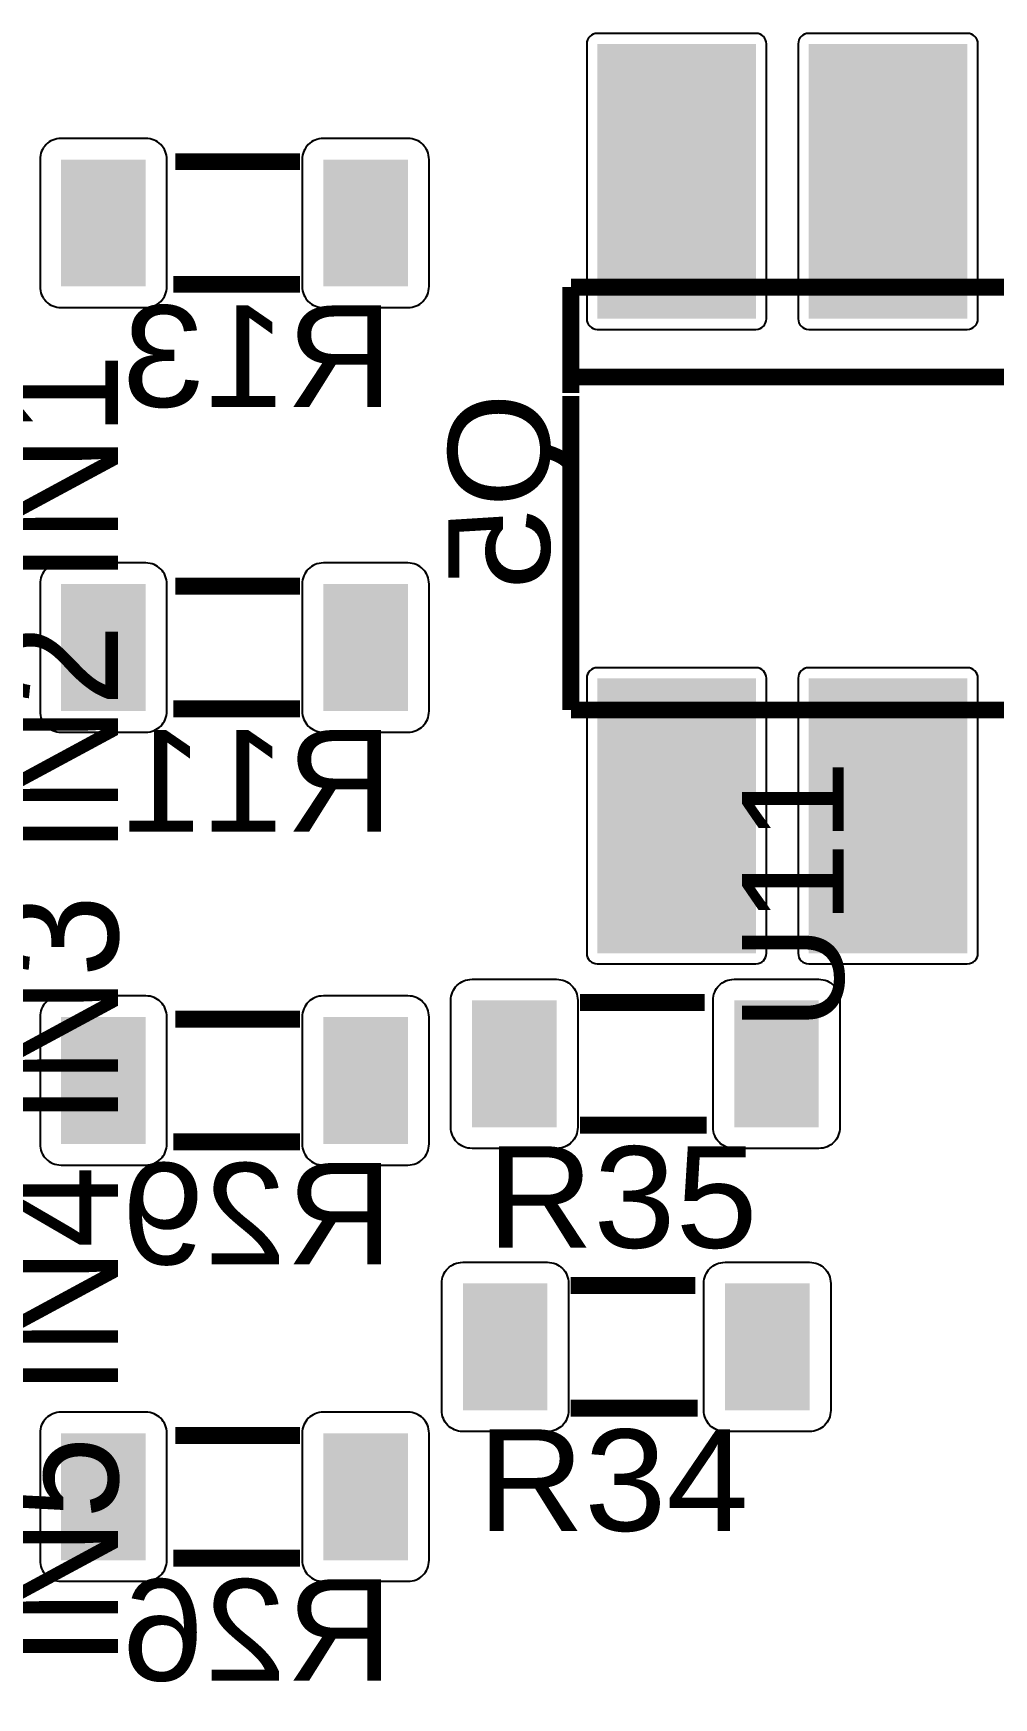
# Model space of a CAD drawing. Header units: inches. Extents: x 18.7 to 39.4, y 4.3 to 20.5.
# Drawn here: x 29.465 to 30.055, y 14.625 to 15.648 of the extents above; entities that cross this region are included whole.
import ezdxf

# ---------------------------------------------------------------- set-up
doc = ezdxf.new("R2010")
doc.units = ezdxf.units.IN
doc.header["$MEASUREMENT"] = 0
doc.styles.get("Standard").update_dxf_attribs({"font": 'arial.ttf'})

# ---------------------------------------------------------------- blocks, each defined once
blk = doc.blocks.new('RPAD')
blk.add_trace([(-0.5, -0.5), (-0.5, 0.5), (0.5, -0.5), (0.5, 0.5)])
blk = doc.blocks.new('NextionControlV3')
for points in [[(40.95064, 13.55838), (41.02564, 13.55838), (41.02666, 13.55848), (41.0276, 13.55877), (41.02845, 13.55922), (41.02919, 13.55983), (41.02979, 13.56056), (41.03025, 13.56141), (41.03054, 13.56236), (41.03064, 13.56338), (41.03064, 13.69338), (41.03054, 13.6944), (41.03025, 13.69535), (41.02979, 13.6962), (41.02919, 13.69694), (41.02845, 13.69754), (41.0276, 13.698), (41.02666, 13.69828), (41.02564, 13.69838), (40.95064, 13.69838), (40.94961, 13.69828), (40.94867, 13.698), (40.94782, 13.69754), (40.94708, 13.69694), (40.94648, 13.6962), (40.94602, 13.69535), (40.94573, 13.6944), (40.94564, 13.69338), (40.94564, 13.56338), (40.94573, 13.56236), (40.94602, 13.56141), (40.94648, 13.56056), (40.94708, 13.55983), (40.94782, 13.55922), (40.94867, 13.55877), (40.94961, 13.55848), (40.95064, 13.55838)], [(41.05064, 13.55838), (41.12564, 13.55838), (41.12666, 13.55848), (41.1276, 13.55877), (41.12845, 13.55922), (41.12919, 13.55983), (41.12979, 13.56056), (41.13025, 13.56141), (41.13054, 13.56236), (41.13064, 13.56338), (41.13064, 13.69338), (41.13054, 13.6944), (41.13025, 13.69535), (41.12979, 13.6962), (41.12919, 13.69694), (41.12845, 13.69754), (41.1276, 13.698), (41.12666, 13.69828), (41.12564, 13.69838), (41.05064, 13.69838), (41.04961, 13.69828), (41.04867, 13.698), (41.04782, 13.69754), (41.04708, 13.69694), (41.04648, 13.6962), (41.04602, 13.69535), (41.04573, 13.6944), (41.04564, 13.69338), (41.04564, 13.56338), (41.04573, 13.56236), (41.04602, 13.56141), (41.04648, 13.56056), (41.04708, 13.55983), (41.04782, 13.55922), (41.04867, 13.55877), (41.04961, 13.55848), (41.05064, 13.55838)], [(40.69707, 13.5687), (40.73707, 13.5687), (40.73811, 13.56875), (40.73912, 13.5689), (40.74008, 13.56914), (40.74101, 13.56947), (40.74188, 13.56988), (40.74271, 13.57038), (40.74348, 13.57095), (40.74418, 13.57159), (40.74482, 13.57229), (40.74539, 13.57306), (40.74589, 13.57389), (40.7463, 13.57476), (40.74663, 13.57569), (40.74687, 13.57665), (40.74702, 13.57766), (40.74707, 13.5787), (40.74707, 13.6387), (40.74702, 13.63974), (40.74687, 13.64074), (40.74663, 13.64171), (40.7463, 13.64263), (40.74589, 13.64351), (40.74539, 13.64433), (40.74482, 13.6451), (40.74418, 13.64581), (40.74348, 13.64645), (40.74271, 13.64702), (40.74188, 13.64751), (40.74101, 13.64793), (40.74008, 13.64826), (40.73912, 13.6485), (40.73811, 13.64865), (40.73707, 13.6487), (40.69707, 13.6487), (40.69603, 13.64865), (40.69503, 13.6485), (40.69406, 13.64826), (40.69314, 13.64793), (40.69226, 13.64751), (40.69144, 13.64702), (40.69067, 13.64645), (40.68996, 13.64581), (40.68932, 13.6451), (40.68875, 13.64433), (40.68826, 13.64351), (40.68784, 13.64263), (40.68751, 13.64171), (40.68727, 13.64074), (40.68712, 13.63974), (40.68707, 13.6387), (40.68707, 13.5787), (40.68712, 13.57766), (40.68727, 13.57665), (40.68751, 13.57569), (40.68784, 13.57476), (40.68826, 13.57389), (40.68875, 13.57306), (40.68932, 13.57229), (40.68996, 13.57159), (40.69067, 13.57095), (40.69144, 13.57038), (40.69226, 13.56988), (40.69314, 13.56947), (40.69406, 13.56914), (40.69503, 13.5689), (40.69603, 13.56875), (40.69707, 13.5687)], [(40.82107, 13.5687), (40.86107, 13.5687), (40.86211, 13.56875), (40.86312, 13.5689), (40.86408, 13.56914), (40.86501, 13.56947), (40.86588, 13.56988), (40.86671, 13.57038), (40.86748, 13.57095), (40.86818, 13.57159), (40.86882, 13.57229), (40.86939, 13.57306), (40.86989, 13.57389), (40.8703, 13.57476), (40.87063, 13.57569), (40.87087, 13.57665), (40.87102, 13.57766), (40.87107, 13.5787), (40.87107, 13.6387), (40.87102, 13.63974), (40.87087, 13.64074), (40.87063, 13.64171), (40.8703, 13.64263), (40.86989, 13.64351), (40.86939, 13.64433), (40.86882, 13.6451), (40.86818, 13.64581), (40.86748, 13.64645), (40.86671, 13.64702), (40.86588, 13.64751), (40.86501, 13.64793), (40.86408, 13.64826), (40.86312, 13.6485), (40.86211, 13.64865), (40.86107, 13.6487), (40.82107, 13.6487), (40.82003, 13.64865), (40.81903, 13.6485), (40.81806, 13.64826), (40.81714, 13.64793), (40.81626, 13.64751), (40.81544, 13.64702), (40.81467, 13.64645), (40.81396, 13.64581), (40.81332, 13.6451), (40.81275, 13.64433), (40.81226, 13.64351), (40.81184, 13.64263), (40.81151, 13.64171), (40.81127, 13.64074), (40.81112, 13.63974), (40.81107, 13.6387), (40.81107, 13.5787), (40.81112, 13.57766), (40.81127, 13.57665), (40.81151, 13.57569), (40.81184, 13.57476), (40.81226, 13.57389), (40.81275, 13.57306), (40.81332, 13.57229), (40.81396, 13.57159), (40.81467, 13.57095), (40.81544, 13.57038), (40.81626, 13.56988), (40.81714, 13.56947), (40.81806, 13.56914), (40.81903, 13.5689), (40.82003, 13.56875), (40.82107, 13.5687)], [(40.69707, 13.36791), (40.73707, 13.36791), (40.73811, 13.36796), (40.73912, 13.36811), (40.74008, 13.36835), (40.74101, 13.36868), (40.74188, 13.3691), (40.74271, 13.36959), (40.74348, 13.37016), (40.74418, 13.3708), (40.74482, 13.37151), (40.74539, 13.37227), (40.74589, 13.3731), (40.7463, 13.37397), (40.74663, 13.3749), (40.74687, 13.37587), (40.74702, 13.37687), (40.74707, 13.37791), (40.74707, 13.43791), (40.74702, 13.43895), (40.74687, 13.43995), (40.74663, 13.44092), (40.7463, 13.44185), (40.74589, 13.44272), (40.74539, 13.44355), (40.74482, 13.44431), (40.74418, 13.44502), (40.74348, 13.44566), (40.74271, 13.44623), (40.74188, 13.44672), (40.74101, 13.44714), (40.74008, 13.44747), (40.73912, 13.44771), (40.73811, 13.44786), (40.73707, 13.44791), (40.69707, 13.44791), (40.69603, 13.44786), (40.69503, 13.44771), (40.69406, 13.44747), (40.69314, 13.44714), (40.69226, 13.44672), (40.69144, 13.44623), (40.69067, 13.44566), (40.68996, 13.44502), (40.68932, 13.44431), (40.68875, 13.44355), (40.68826, 13.44272), (40.68784, 13.44185), (40.68751, 13.44092), (40.68727, 13.43995), (40.68712, 13.43895), (40.68707, 13.43791), (40.68707, 13.37791), (40.68712, 13.37687), (40.68727, 13.37587), (40.68751, 13.3749), (40.68784, 13.37397), (40.68826, 13.3731), (40.68875, 13.37227), (40.68932, 13.37151), (40.68996, 13.3708), (40.69067, 13.37016), (40.69144, 13.36959), (40.69226, 13.3691), (40.69314, 13.36868), (40.69406, 13.36835), (40.69503, 13.36811), (40.69603, 13.36796), (40.69707, 13.36791)], [(40.82107, 13.36791), (40.86107, 13.36791), (40.86211, 13.36796), (40.86312, 13.36811), (40.86408, 13.36835), (40.86501, 13.36868), (40.86588, 13.3691), (40.86671, 13.36959), (40.86748, 13.37016), (40.86818, 13.3708), (40.86882, 13.37151), (40.86939, 13.37227), (40.86989, 13.3731), (40.8703, 13.37397), (40.87063, 13.3749), (40.87087, 13.37587), (40.87102, 13.37687), (40.87107, 13.37791), (40.87107, 13.43791), (40.87102, 13.43895), (40.87087, 13.43995), (40.87063, 13.44092), (40.8703, 13.44185), (40.86989, 13.44272), (40.86939, 13.44355), (40.86882, 13.44431), (40.86818, 13.44502), (40.86748, 13.44566), (40.86671, 13.44623), (40.86588, 13.44672), (40.86501, 13.44714), (40.86408, 13.44747), (40.86312, 13.44771), (40.86211, 13.44786), (40.86107, 13.44791), (40.82107, 13.44791), (40.82003, 13.44786), (40.81903, 13.44771), (40.81806, 13.44747), (40.81714, 13.44714), (40.81626, 13.44672), (40.81544, 13.44623), (40.81467, 13.44566), (40.81396, 13.44502), (40.81332, 13.44431), (40.81275, 13.44355), (40.81226, 13.44272), (40.81184, 13.44185), (40.81151, 13.44092), (40.81127, 13.43995), (40.81112, 13.43895), (40.81107, 13.43791), (40.81107, 13.37791), (40.81112, 13.37687), (40.81127, 13.37587), (40.81151, 13.3749), (40.81184, 13.37397), (40.81226, 13.3731), (40.81275, 13.37227), (40.81332, 13.37151), (40.81396, 13.3708), (40.81467, 13.37016), (40.81544, 13.36959), (40.81626, 13.3691), (40.81714, 13.36868), (40.81806, 13.36835), (40.81903, 13.36811), (40.82003, 13.36796), (40.82107, 13.36791)], [(40.95064, 13.25838), (41.02564, 13.25838), (41.02666, 13.25848), (41.0276, 13.25877), (41.02845, 13.25922), (41.02919, 13.25983), (41.02979, 13.26056), (41.03025, 13.26141), (41.03054, 13.26236), (41.03064, 13.26338), (41.03064, 13.39338), (41.03054, 13.3944), (41.03025, 13.39535), (41.02979, 13.3962), (41.02919, 13.39694), (41.02845, 13.39754), (41.0276, 13.398), (41.02666, 13.39828), (41.02564, 13.39838), (40.95064, 13.39838), (40.94961, 13.39828), (40.94867, 13.398), (40.94782, 13.39754), (40.94708, 13.39694), (40.94648, 13.3962), (40.94602, 13.39535), (40.94573, 13.3944), (40.94564, 13.39338), (40.94564, 13.26338), (40.94573, 13.26236), (40.94602, 13.26141), (40.94648, 13.26056), (40.94708, 13.25983), (40.94782, 13.25922), (40.94867, 13.25877), (40.94961, 13.25848), (40.95064, 13.25838)], [(41.05064, 13.25838), (41.12564, 13.25838), (41.12666, 13.25848), (41.1276, 13.25877), (41.12845, 13.25922), (41.12919, 13.25983), (41.12979, 13.26056), (41.13025, 13.26141), (41.13054, 13.26236), (41.13064, 13.26338), (41.13064, 13.39338), (41.13054, 13.3944), (41.13025, 13.39535), (41.12979, 13.3962), (41.12919, 13.39694), (41.12845, 13.39754), (41.1276, 13.398), (41.12666, 13.39828), (41.12564, 13.39838), (41.05064, 13.39838), (41.04961, 13.39828), (41.04867, 13.398), (41.04782, 13.39754), (41.04708, 13.39694), (41.04648, 13.3962), (41.04602, 13.39535), (41.04573, 13.3944), (41.04564, 13.39338), (41.04564, 13.26338), (41.04573, 13.26236), (41.04602, 13.26141), (41.04648, 13.26056), (41.04708, 13.25983), (41.04782, 13.25922), (41.04867, 13.25877), (41.04961, 13.25848), (41.05064, 13.25838)], [(40.93138, 13.17106), (40.89138, 13.17106), (40.89034, 13.17111), (40.88933, 13.17126), (40.88837, 13.1715), (40.88744, 13.17183), (40.88657, 13.17225), (40.88574, 13.17274), (40.88498, 13.17331), (40.88427, 13.17395), (40.88363, 13.17466), (40.88306, 13.17542), (40.88257, 13.17625), (40.88215, 13.17712), (40.88182, 13.17805), (40.88158, 13.17902), (40.88143, 13.18002), (40.88138, 13.18106), (40.88138, 13.24106), (40.88143, 13.2421), (40.88158, 13.2431), (40.88182, 13.24407), (40.88215, 13.245), (40.88257, 13.24587), (40.88306, 13.2467), (40.88363, 13.24746), (40.88427, 13.24817), (40.88498, 13.24881), (40.88574, 13.24938), (40.88657, 13.24987), (40.88744, 13.25029), (40.88837, 13.25062), (40.88933, 13.25086), (40.89034, 13.25101), (40.89138, 13.25106), (40.93138, 13.25106), (40.93242, 13.25101), (40.93342, 13.25086), (40.93439, 13.25062), (40.93531, 13.25029), (40.93619, 13.24987), (40.93702, 13.24938), (40.93778, 13.24881), (40.93849, 13.24817), (40.93913, 13.24746), (40.9397, 13.2467), (40.94019, 13.24587), (40.94061, 13.245), (40.94094, 13.24407), (40.94118, 13.2431), (40.94133, 13.2421), (40.94138, 13.24106), (40.94138, 13.18106), (40.94133, 13.18002), (40.94118, 13.17902), (40.94094, 13.17805), (40.94061, 13.17712), (40.94019, 13.17625), (40.9397, 13.17542), (40.93913, 13.17466), (40.93849, 13.17395), (40.93778, 13.17331), (40.93702, 13.17274), (40.93619, 13.17225), (40.93531, 13.17183), (40.93439, 13.1715), (40.93342, 13.17126), (40.93242, 13.17111), (40.93138, 13.17106)], [(41.05538, 13.17106), (41.01538, 13.17106), (41.01434, 13.17111), (41.01333, 13.17126), (41.01237, 13.1715), (41.01144, 13.17183), (41.01057, 13.17225), (41.00974, 13.17274), (41.00898, 13.17331), (41.00827, 13.17395), (41.00763, 13.17466), (41.00706, 13.17542), (41.00657, 13.17625), (41.00615, 13.17712), (41.00582, 13.17805), (41.00558, 13.17902), (41.00543, 13.18002), (41.00538, 13.18106), (41.00538, 13.24106), (41.00543, 13.2421), (41.00558, 13.2431), (41.00582, 13.24407), (41.00615, 13.245), (41.00657, 13.24587), (41.00706, 13.2467), (41.00763, 13.24746), (41.00827, 13.24817), (41.00898, 13.24881), (41.00974, 13.24938), (41.01057, 13.24987), (41.01144, 13.25029), (41.01237, 13.25062), (41.01333, 13.25086), (41.01434, 13.25101), (41.01538, 13.25106), (41.05538, 13.25106), (41.05642, 13.25101), (41.05742, 13.25086), (41.05839, 13.25062), (41.05931, 13.25029), (41.06019, 13.24987), (41.06102, 13.24938), (41.06178, 13.24881), (41.06249, 13.24817), (41.06313, 13.24746), (41.0637, 13.2467), (41.06419, 13.24587), (41.06461, 13.245), (41.06494, 13.24407), (41.06518, 13.2431), (41.06533, 13.2421), (41.06538, 13.24106), (41.06538, 13.18106), (41.06533, 13.18002), (41.06518, 13.17902), (41.06494, 13.17805), (41.06461, 13.17712), (41.06419, 13.17625), (41.0637, 13.17542), (41.06313, 13.17466), (41.06249, 13.17395), (41.06178, 13.17331), (41.06102, 13.17274), (41.06019, 13.17225), (41.05931, 13.17183), (41.05839, 13.1715), (41.05742, 13.17126), (41.05642, 13.17111), (41.05538, 13.17106)], [(40.69707, 13.16319), (40.73707, 13.16319), (40.73811, 13.16324), (40.73912, 13.16338), (40.74008, 13.16363), (40.74101, 13.16396), (40.74188, 13.16437), (40.74271, 13.16487), (40.74348, 13.16544), (40.74418, 13.16608), (40.74482, 13.16678), (40.74539, 13.16755), (40.74589, 13.16837), (40.7463, 13.16925), (40.74663, 13.17017), (40.74687, 13.17114), (40.74702, 13.17215), (40.74707, 13.17319), (40.74707, 13.23319), (40.74702, 13.23422), (40.74687, 13.23523), (40.74663, 13.2362), (40.7463, 13.23712), (40.74589, 13.238), (40.74539, 13.23882), (40.74482, 13.23959), (40.74418, 13.2403), (40.74348, 13.24094), (40.74271, 13.2415), (40.74188, 13.242), (40.74101, 13.24241), (40.74008, 13.24274), (40.73912, 13.24299), (40.73811, 13.24314), (40.73707, 13.24319), (40.69707, 13.24319), (40.69603, 13.24314), (40.69503, 13.24299), (40.69406, 13.24274), (40.69314, 13.24241), (40.69226, 13.242), (40.69144, 13.2415), (40.69067, 13.24094), (40.68996, 13.2403), (40.68932, 13.23959), (40.68875, 13.23882), (40.68826, 13.238), (40.68784, 13.23712), (40.68751, 13.2362), (40.68727, 13.23523), (40.68712, 13.23422), (40.68707, 13.23319), (40.68707, 13.17319), (40.68712, 13.17215), (40.68727, 13.17114), (40.68751, 13.17017), (40.68784, 13.16925), (40.68826, 13.16837), (40.68875, 13.16755), (40.68932, 13.16678), (40.68996, 13.16608), (40.69067, 13.16544), (40.69144, 13.16487), (40.69226, 13.16437), (40.69314, 13.16396), (40.69406, 13.16363), (40.69503, 13.16338), (40.69603, 13.16324), (40.69707, 13.16319)], [(40.82107, 13.16319), (40.86107, 13.16319), (40.86211, 13.16324), (40.86312, 13.16338), (40.86408, 13.16363), (40.86501, 13.16396), (40.86588, 13.16437), (40.86671, 13.16487), (40.86748, 13.16544), (40.86818, 13.16608), (40.86882, 13.16678), (40.86939, 13.16755), (40.86989, 13.16837), (40.8703, 13.16925), (40.87063, 13.17017), (40.87087, 13.17114), (40.87102, 13.17215), (40.87107, 13.17319), (40.87107, 13.23319), (40.87102, 13.23422), (40.87087, 13.23523), (40.87063, 13.2362), (40.8703, 13.23712), (40.86989, 13.238), (40.86939, 13.23882), (40.86882, 13.23959), (40.86818, 13.2403), (40.86748, 13.24094), (40.86671, 13.2415), (40.86588, 13.242), (40.86501, 13.24241), (40.86408, 13.24274), (40.86312, 13.24299), (40.86211, 13.24314), (40.86107, 13.24319), (40.82107, 13.24319), (40.82003, 13.24314), (40.81903, 13.24299), (40.81806, 13.24274), (40.81714, 13.24241), (40.81626, 13.242), (40.81544, 13.2415), (40.81467, 13.24094), (40.81396, 13.2403), (40.81332, 13.23959), (40.81275, 13.23882), (40.81226, 13.238), (40.81184, 13.23712), (40.81151, 13.2362), (40.81127, 13.23523), (40.81112, 13.23422), (40.81107, 13.23319), (40.81107, 13.17319), (40.81112, 13.17215), (40.81127, 13.17114), (40.81151, 13.17017), (40.81184, 13.16925), (40.81226, 13.16837), (40.81275, 13.16755), (40.81332, 13.16678), (40.81396, 13.16608), (40.81467, 13.16544), (40.81544, 13.16487), (40.81626, 13.16437), (40.81714, 13.16396), (40.81806, 13.16363), (40.81903, 13.16338), (40.82003, 13.16324), (40.82107, 13.16319)], [(40.92705, 13.0372), (40.88705, 13.0372), (40.88601, 13.03725), (40.885, 13.0374), (40.88404, 13.03764), (40.88311, 13.03797), (40.88224, 13.03839), (40.88141, 13.03888), (40.88065, 13.03945), (40.87994, 13.04009), (40.8793, 13.0408), (40.87873, 13.04157), (40.87824, 13.04239), (40.87782, 13.04327), (40.87749, 13.04419), (40.87725, 13.04516), (40.8771, 13.04616), (40.87705, 13.0472), (40.87705, 13.1072), (40.8771, 13.10824), (40.87725, 13.10925), (40.87749, 13.11021), (40.87782, 13.11114), (40.87824, 13.11201), (40.87873, 13.11284), (40.8793, 13.1136), (40.87994, 13.11431), (40.88065, 13.11495), (40.88141, 13.11552), (40.88224, 13.11602), (40.88311, 13.11643), (40.88404, 13.11676), (40.885, 13.117), (40.88601, 13.11715), (40.88705, 13.1172), (40.92705, 13.1172), (40.92809, 13.11715), (40.92909, 13.117), (40.93006, 13.11676), (40.93098, 13.11643), (40.93186, 13.11602), (40.93268, 13.11552), (40.93345, 13.11495), (40.93416, 13.11431), (40.9348, 13.1136), (40.93537, 13.11284), (40.93586, 13.11201), (40.93628, 13.11114), (40.93661, 13.11021), (40.93685, 13.10925), (40.937, 13.10824), (40.93705, 13.1072), (40.93705, 13.0472), (40.937, 13.04616), (40.93685, 13.04516), (40.93661, 13.04419), (40.93628, 13.04327), (40.93586, 13.04239), (40.93537, 13.04157), (40.9348, 13.0408), (40.93416, 13.04009), (40.93345, 13.03945), (40.93268, 13.03888), (40.93186, 13.03839), (40.93098, 13.03797), (40.93006, 13.03764), (40.92909, 13.0374), (40.92809, 13.03725), (40.92705, 13.0372)], [(41.05105, 13.0372), (41.01105, 13.0372), (41.01001, 13.03725), (41.009, 13.0374), (41.00804, 13.03764), (41.00711, 13.03797), (41.00624, 13.03839), (41.00541, 13.03888), (41.00465, 13.03945), (41.00394, 13.04009), (41.0033, 13.0408), (41.00273, 13.04157), (41.00224, 13.04239), (41.00182, 13.04327), (41.00149, 13.04419), (41.00125, 13.04516), (41.0011, 13.04616), (41.00105, 13.0472), (41.00105, 13.1072), (41.0011, 13.10824), (41.00125, 13.10925), (41.00149, 13.11021), (41.00182, 13.11114), (41.00224, 13.11201), (41.00273, 13.11284), (41.0033, 13.1136), (41.00394, 13.11431), (41.00465, 13.11495), (41.00541, 13.11552), (41.00624, 13.11602), (41.00711, 13.11643), (41.00804, 13.11676), (41.009, 13.117), (41.01001, 13.11715), (41.01105, 13.1172), (41.05105, 13.1172), (41.05209, 13.11715), (41.05309, 13.117), (41.05406, 13.11676), (41.05498, 13.11643), (41.05586, 13.11602), (41.05668, 13.11552), (41.05745, 13.11495), (41.05816, 13.11431), (41.0588, 13.1136), (41.05937, 13.11284), (41.05986, 13.11201), (41.06028, 13.11114), (41.06061, 13.11021), (41.06085, 13.10925), (41.061, 13.10824), (41.06105, 13.1072), (41.06105, 13.0472), (41.061, 13.04616), (41.06085, 13.04516), (41.06061, 13.04419), (41.06028, 13.04327), (41.05986, 13.04239), (41.05937, 13.04157), (41.0588, 13.0408), (41.05816, 13.04009), (41.05745, 13.03945), (41.05668, 13.03888), (41.05586, 13.03839), (41.05498, 13.03797), (41.05406, 13.03764), (41.05309, 13.0374), (41.05209, 13.03725), (41.05105, 13.0372)], [(40.69707, 12.96634), (40.73707, 12.96634), (40.73811, 12.96639), (40.73912, 12.96653), (40.74008, 12.96678), (40.74101, 12.96711), (40.74188, 12.96752), (40.74271, 12.96802), (40.74348, 12.96859), (40.74418, 12.96923), (40.74482, 12.96993), (40.74539, 12.9707), (40.74589, 12.97152), (40.7463, 12.9724), (40.74663, 12.97332), (40.74687, 12.97429), (40.74702, 12.9753), (40.74707, 12.97634), (40.74707, 13.03634), (40.74702, 13.03737), (40.74687, 13.03838), (40.74663, 13.03935), (40.7463, 13.04027), (40.74589, 13.04115), (40.74539, 13.04197), (40.74482, 13.04274), (40.74418, 13.04344), (40.74348, 13.04408), (40.74271, 13.04465), (40.74188, 13.04515), (40.74101, 13.04556), (40.74008, 13.04589), (40.73912, 13.04614), (40.73811, 13.04628), (40.73707, 13.04634), (40.69707, 13.04634), (40.69603, 13.04628), (40.69503, 13.04614), (40.69406, 13.04589), (40.69314, 13.04556), (40.69226, 13.04515), (40.69144, 13.04465), (40.69067, 13.04408), (40.68996, 13.04344), (40.68932, 13.04274), (40.68875, 13.04197), (40.68826, 13.04115), (40.68784, 13.04027), (40.68751, 13.03935), (40.68727, 13.03838), (40.68712, 13.03737), (40.68707, 13.03634), (40.68707, 12.97634), (40.68712, 12.9753), (40.68727, 12.97429), (40.68751, 12.97332), (40.68784, 12.9724), (40.68826, 12.97152), (40.68875, 12.9707), (40.68932, 12.96993), (40.68996, 12.96923), (40.69067, 12.96859), (40.69144, 12.96802), (40.69226, 12.96752), (40.69314, 12.96711), (40.69406, 12.96678), (40.69503, 12.96653), (40.69603, 12.96639), (40.69707, 12.96634)], [(40.82107, 12.96634), (40.86107, 12.96634), (40.86211, 12.96639), (40.86312, 12.96653), (40.86408, 12.96678), (40.86501, 12.96711), (40.86588, 12.96752), (40.86671, 12.96802), (40.86748, 12.96859), (40.86818, 12.96923), (40.86882, 12.96993), (40.86939, 12.9707), (40.86989, 12.97152), (40.8703, 12.9724), (40.87063, 12.97332), (40.87087, 12.97429), (40.87102, 12.9753), (40.87107, 12.97634), (40.87107, 13.03634), (40.87102, 13.03737), (40.87087, 13.03838), (40.87063, 13.03935), (40.8703, 13.04027), (40.86989, 13.04115), (40.86939, 13.04197), (40.86882, 13.04274), (40.86818, 13.04344), (40.86748, 13.04408), (40.86671, 13.04465), (40.86588, 13.04515), (40.86501, 13.04556), (40.86408, 13.04589), (40.86312, 13.04614), (40.86211, 13.04628), (40.86107, 13.04634), (40.82107, 13.04634), (40.82003, 13.04628), (40.81903, 13.04614), (40.81806, 13.04589), (40.81714, 13.04556), (40.81626, 13.04515), (40.81544, 13.04465), (40.81467, 13.04408), (40.81396, 13.04344), (40.81332, 13.04274), (40.81275, 13.04197), (40.81226, 13.04115), (40.81184, 13.04027), (40.81151, 13.03935), (40.81127, 13.03838), (40.81112, 13.03737), (40.81107, 13.03634), (40.81107, 12.97634), (40.81112, 12.9753), (40.81127, 12.97429), (40.81151, 12.97332), (40.81184, 12.9724), (40.81226, 12.97152), (40.81275, 12.9707), (40.81332, 12.96993), (40.81396, 12.96923), (40.81467, 12.96859), (40.81544, 12.96802), (40.81626, 12.96752), (40.81714, 12.96711), (40.81806, 12.96678), (40.81903, 12.96653), (40.82003, 12.96639), (40.82107, 12.96634)]]:
    blk.add_lwpolyline(points, close=True)
at = {"const_width": 0.008}
for points in [[(40.75107, 13.6377), (40.81007, 13.6377)], [(40.75107, 13.6377), (40.81007, 13.6377)], [(40.75107, 13.6377), (40.81007, 13.6377)], [(40.75007, 13.5797), (40.81007, 13.5797)], [(40.75007, 13.5797), (40.81007, 13.5797)], [(40.75007, 13.5797), (40.81007, 13.5797)], [(40.93814, 13.57838), (40.93814, 13.52838)], [(40.93814, 13.57838), (41.73814, 13.57838)], [(40.93814, 13.57838), (40.93814, 13.52838)], [(40.93814, 13.57838), (41.73814, 13.57838)], [(40.93814, 13.57838), (40.93814, 13.52838)], [(40.93814, 13.57838), (41.73814, 13.57838)], [(41.74207, 13.53586), (40.94207, 13.53586)], [(41.74207, 13.53586), (40.94207, 13.53586)], [(41.74207, 13.53586), (40.94207, 13.53586)], [(40.93814, 13.52681), (40.93814, 13.37838)], [(40.93814, 13.52681), (40.93814, 13.37838)], [(40.93814, 13.52681), (40.93814, 13.37838)], [(40.75107, 13.43691), (40.81007, 13.43691)], [(40.75107, 13.43691), (40.81007, 13.43691)], [(40.75107, 13.43691), (40.81007, 13.43691)], [(40.75007, 13.37891), (40.81007, 13.37891)], [(40.75007, 13.37891), (40.81007, 13.37891)], [(40.75007, 13.37891), (40.81007, 13.37891)], [(41.73814, 13.37838), (40.93814, 13.37838)], [(41.73814, 13.37838), (40.93814, 13.37838)], [(41.73814, 13.37838), (40.93814, 13.37838)], [(41.00138, 13.24006), (40.94238, 13.24006)], [(41.00138, 13.24006), (40.94238, 13.24006)], [(41.00138, 13.24006), (40.94238, 13.24006)], [(40.75107, 13.23219), (40.81007, 13.23219)], [(40.75107, 13.23219), (40.81007, 13.23219)], [(40.75107, 13.23219), (40.81007, 13.23219)], [(41.00238, 13.18206), (40.94238, 13.18206)], [(41.00238, 13.18206), (40.94238, 13.18206)], [(41.00238, 13.18206), (40.94238, 13.18206)], [(40.75007, 13.17419), (40.81007, 13.17419)], [(40.75007, 13.17419), (40.81007, 13.17419)], [(40.75007, 13.17419), (40.81007, 13.17419)], [(40.99705, 13.1062), (40.93805, 13.1062)], [(40.99705, 13.1062), (40.93805, 13.1062)], [(40.99705, 13.1062), (40.93805, 13.1062)], [(40.99805, 13.0482), (40.93805, 13.0482)], [(40.99805, 13.0482), (40.93805, 13.0482)], [(40.99805, 13.0482), (40.93805, 13.0482)], [(40.75107, 13.03534), (40.81007, 13.03534)], [(40.75107, 13.03534), (40.81007, 13.03534)], [(40.75107, 13.03534), (40.81007, 13.03534)], [(40.75007, 12.97734), (40.81007, 12.97734)], [(40.75007, 12.97734), (40.81007, 12.97734)], [(40.75007, 12.97734), (40.81007, 12.97734)]]:
    blk.add_lwpolyline(points, dxfattribs=at)
at = {"rotation": 180}
for p, xscale, yscale in [((40.98814, 13.62838), 0.075, 0.13), ((41.08814, 13.62838), 0.075, 0.13), ((40.71707, 13.6087), 0.04, 0.06), ((40.84107, 13.6087), 0.04, 0.06), ((40.71707, 13.40791), 0.04, 0.06), ((40.84107, 13.40791), 0.04, 0.06), ((40.98814, 13.32838), 0.075, 0.13), ((41.08814, 13.32838), 0.075, 0.13), ((40.91138, 13.21106), 0.04, 0.06), ((41.03538, 13.21106), 0.04, 0.06), ((40.71707, 13.20319), 0.04, 0.06), ((40.84107, 13.20319), 0.04, 0.06), ((40.90705, 13.0772), 0.04, 0.06), ((41.03105, 13.0772), 0.04, 0.06), ((40.71707, 13.00634), 0.04, 0.06), ((40.84107, 13.00634), 0.04, 0.06)]:
    blk.add_blockref('RPAD', p, dxfattribs=dict(at, xscale=xscale, yscale=yscale))
at = {"text_generation_flag": 2, "width": 1.041667}
for s, p in [('R13', (40.85407, 13.5217)), ('R13', (40.85407, 13.5217)), ('R13', (40.85407, 13.5217)), ('R11', (40.85407, 13.32091)), ('R11', (40.85407, 13.32091)), ('R11', (40.85407, 13.32091)), ('R29', (40.85407, 13.11619)), ('R29', (40.85407, 13.11619)), ('R29', (40.85407, 13.11619)), ('R26', (40.85407, 12.91934)), ('R26', (40.85407, 12.91934)), ('R26', (40.85407, 12.91934))]:
    blk.add_text(s, height=0.048, dxfattribs=at).set_placement(p)
for s, height, width, p in [('IN8 IN7 IN6 IN5 IN4 IN3 IN2 IN1', 0.056, 0.892857, (40.72397, 12.54177)), ('IN8 IN7 IN6 IN5 IN4 IN3 IN2 IN1', 0.056, 0.892857, (40.72397, 12.54177)), ('IN8 IN7 IN6 IN5 IN4 IN3 IN2 IN1', 0.056, 0.892857, (40.72397, 12.54177)), ('U11', 0.048, 1.041667, (41.06714, 13.22661)), ('U11', 0.048, 1.041667, (41.06714, 13.22661)), ('U11', 0.048, 1.041667, (41.06714, 13.22661))]:
    blk.add_text(s, height=height, rotation=90, dxfattribs=dict(width=width)).set_placement(p)
blk.add_text('Q5', height=0.048, rotation=90, dxfattribs=at).set_placement((40.92814, 13.52838))
blk.add_text('Q5', height=0.048, rotation=90, dxfattribs=at).set_placement((40.92814, 13.52838))
blk.add_text('Q5', height=0.048, rotation=90, dxfattribs=at).set_placement((40.92814, 13.52838))
at = {"width": 1.041667}
for s, p in [('R35', (40.89838, 13.12406)), ('R35', (40.89838, 13.12406)), ('R35', (40.89838, 13.12406)), ('R34', (40.89405, 12.9902)), ('R34', (40.89405, 12.9902)), ('R34', (40.89405, 12.9902))]:
    blk.add_text(s, height=0.048, dxfattribs=at).set_placement(p)

msp = doc.modelspace()

# ---------------------------------------------------------------- block references
at = {"xscale": 1.3, "yscale": 1.3, "zscale": 1.3}
msp.add_blockref('NextionControlV3', (-23.4241, -2.16), dxfattribs=at)

doc.saveas('drawing.dxf')
